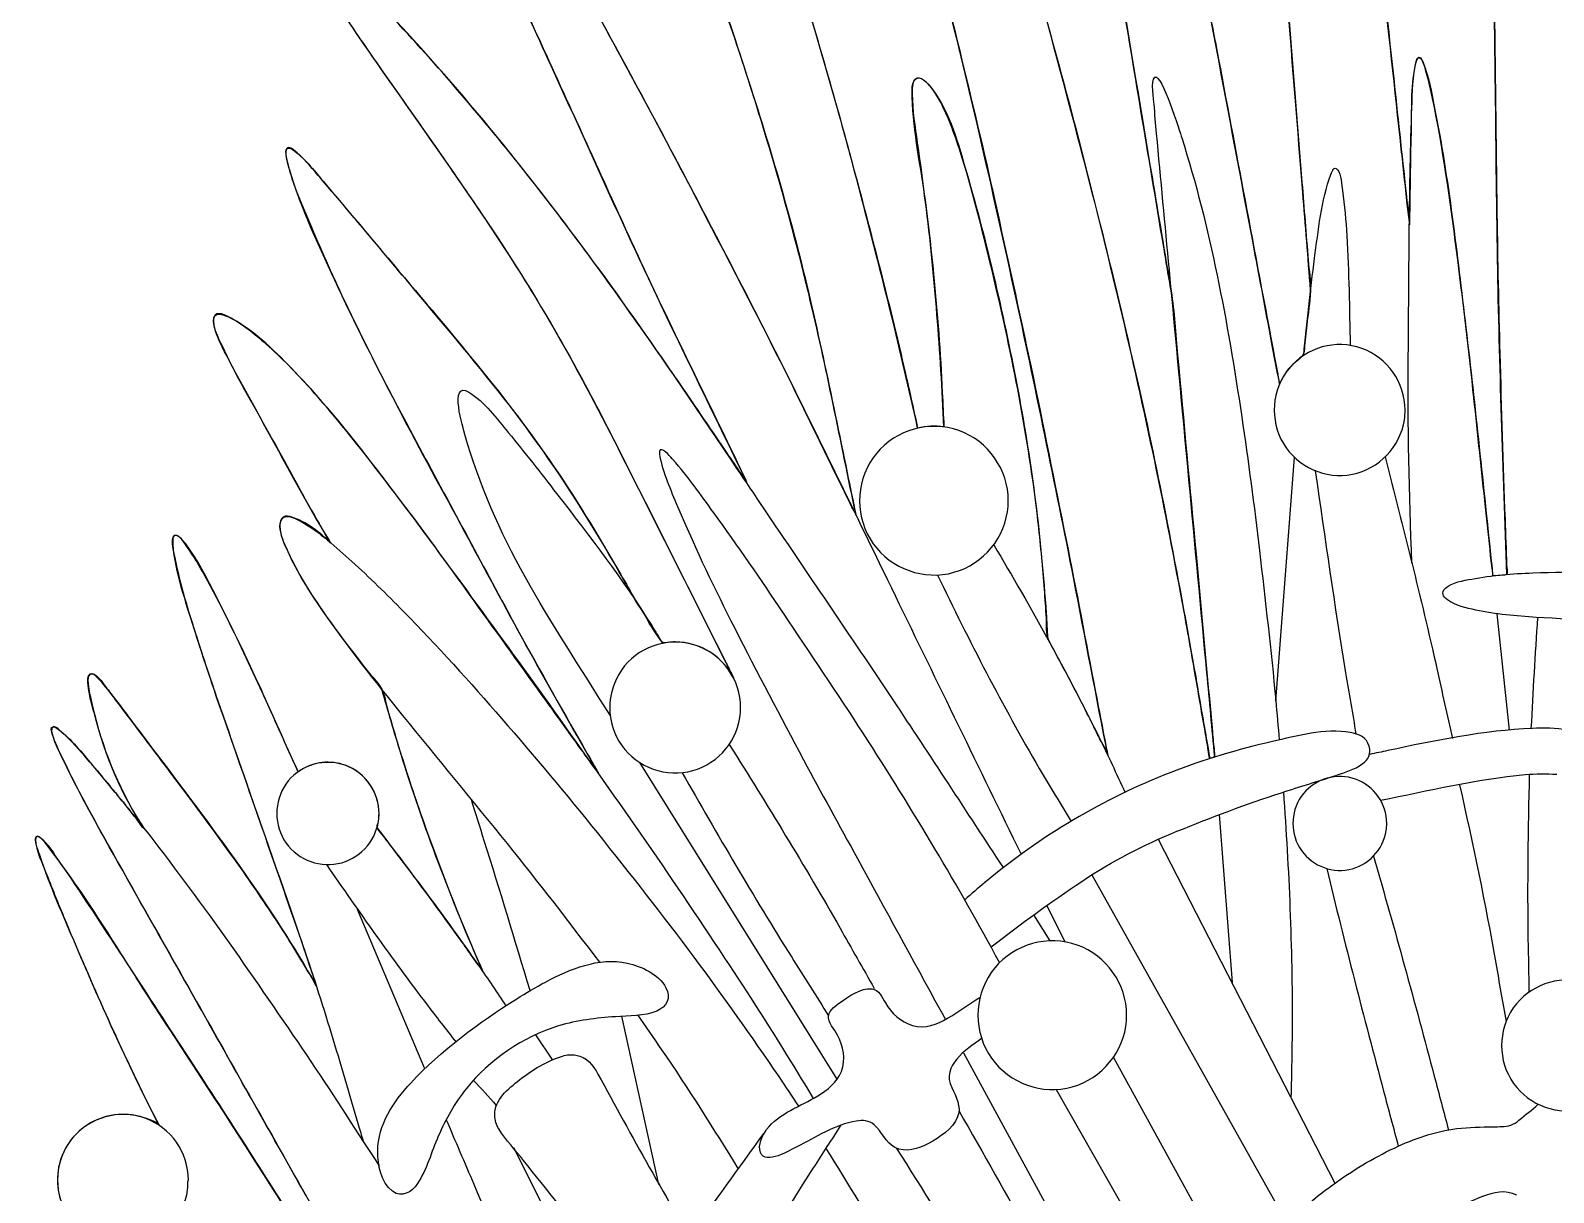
# Model space of a CAD drawing. Extents: x 108 to 339, y 26 to 347.
# Drawn here: x 136.6 to 227.4, y 210.6 to 279.9 of the extents above; entities that cross this region are included whole.
import ezdxf

# ---------------------------------------------------------------- set-up
doc = ezdxf.new("R2010")
doc.units = 0
doc.layers.add('Capa_1', color=7, linetype='CONTINUOUS')

msp = doc.modelspace()

# ---------------------------------------------------------------- linework, layer by layer
at = {"layer": 'Capa_1', "color": 6}
for points in [[(218.55274, 257.255043)], [(194.897724, 251.849864)], [(178.945737, 239.520547)], [(157.392083, 233.209994)], [(217.456761, 232.614648)], [(167.308835, 223.163231)], [(201.951872, 221.186587)], [(146.028733, 211.371608)]]:
    msp.add_lwpolyline(points, close=True, dxfattribs=at)
for points in [[(210.843828, 239.929989), (211.955102, 254.427743)], [(224.016748, 245.116332), (224.756807, 238.170429)], [(184.699765, 217.366252), (172.931098, 236.236142)], [(208.260667, 223.142641), (207.485305, 233.139394)], [(203.835567, 231.676918), (214.360013, 211.168055)], [(199.874037, 229.551438), (211.70861, 208.442522)], [(160.125269, 217.987483), (156.109035, 227.482433)], [(197.385595, 225.619334), (196.413151, 227.157698)], [(197.191455, 227.716565), (198.27625, 225.555793)], [(174.077657, 211.090407), (171.854527, 221.123646)], [(166.717012, 220.017661), (167.73063, 218.512823)], [(192.226902, 218.948743), (198.546285, 207.324783)], [(201.163574, 218.662842), (208.966599, 204.48394)], [(197.75974, 216.758557), (205.759853, 202.689671)], [(171.465664, 201.228954), (165.42044, 213.282947)]]:
    msp.add_lwpolyline(points, dxfattribs=at)
for points in [[(167.650041, 277.768019), (165.833999, 281.733661), (164.059138, 285.721069), (162.158971, 289.647296)], [(179.260471, 277.383867), (178.09331, 281.004773), (176.800843, 284.580381), (175.523673, 288.163636)], [(195.265992, 287.346506), (196.211369, 283.995624), (197.142039, 280.6418), (198.057413, 277.282094)], [(216.763759, 287.255321), (217.157323, 283.614414), (217.550887, 279.974094), (217.944451, 276.333187)], [(181.559496, 285.77225), (182.951971, 281.392454), (184.235025, 276.981479), (185.439248, 272.546384)], [(202.803123, 275.107785), (202.21719, 278.614563), (201.631256, 282.12193), (201.045322, 285.628708)], [(223.929093, 277.027954), (223.895561, 279.799962), (223.841439, 282.572558), (223.842027, 285.344565)], [(206.604045, 282.391954), (206.849361, 281.161846), (207.096441, 279.932326), (207.328226, 278.699865)], [(154.892452, 281.438929), (155.887833, 279.87938), (156.949103, 278.366895), (158.009784, 276.851468)], [(170.014954, 281.597178), (172.153965, 277.694483), (174.260032, 273.774139), (176.326096, 269.832029)], [(193.044621, 274.302421), (192.426919, 276.977949), (191.766862, 279.642889), (191.091508, 282.304299)], [(212.452205, 270.233829), (212.149825, 274.005924), (211.847446, 277.778608), (211.545655, 281.550703)], [(166.424639, 271.03331), (163.840883, 274.303597), (161.15653, 277.487406), (158.304516, 280.527672)], [(207.328226, 278.699865), (207.888275, 275.720192), (208.448324, 272.740519), (209.008373, 269.760258)], [(219.150439, 277.738016), (219.168088, 277.835083), (219.206915, 278.256885), (219.367517, 278.276299)], [(219.367517, 278.276299), (219.501058, 278.292182), (219.594007, 278.013923), (219.628128, 277.935092)], [(219.628128, 277.935092), (219.979924, 277.128551), (220.118759, 276.200234), (220.289951, 275.343688)], [(173.44702, 265.111026), (171.472729, 269.30963), (169.581975, 273.550002), (167.650041, 277.768019)], [(183.00021, 264.196829), (181.933646, 268.646631), (180.664712, 273.029368), (179.260471, 277.383867)], [(189.178399, 275.89256), (189.17134, 276.153171), (189.087803, 276.922062), (189.463718, 277.033248)], [(189.463718, 277.033248), (189.79963, 277.132669), (190.1879, 276.60674), (190.342619, 276.407899)], [(198.057413, 277.282094), (198.856307, 274.35066), (199.601078, 271.403931), (200.341731, 268.457202)], [(203.592016, 275.489584), (203.579074, 275.694307), (203.365526, 276.915591), (203.641432, 277.085018)], [(203.641432, 277.085018), (204.038526, 277.329157), (205.129798, 273.813554), (205.236278, 273.479407)], [(218.940421, 274.898355), (218.972777, 275.839614), (218.979248, 276.809111), (219.150439, 277.738016)], [(224.060281, 266.204063), (223.999688, 269.811439), (223.972627, 273.41999), (223.929093, 277.027954)], [(158.009784, 276.851468), (160.548242, 273.224091), (163.130821, 269.623775), (165.511618, 265.890507)], [(190.342619, 276.407899), (191.440362, 274.996599), (191.932758, 273.052899), (192.422801, 271.368046)], [(217.944451, 276.333187), (218.198591, 273.984157), (218.452731, 271.63454), (218.706283, 269.28551)], [(189.964351, 269.639659), (189.701386, 271.711017), (189.234875, 273.801789), (189.178399, 275.89256)], [(204.148535, 267.056491), (203.700261, 269.740256), (203.251986, 272.424021), (202.803123, 275.107785)], [(203.739088, 273.729429), (203.684377, 274.315951), (203.629666, 274.901885), (203.592016, 275.489584)], [(220.289951, 275.343688), (221.158851, 270.987424), (221.648305, 266.557624), (222.174234, 262.14959)], [(195.251873, 264.421554), (194.534751, 267.720667), (193.804099, 271.013309), (193.044621, 274.302421)], [(218.740403, 260.483562), (218.788054, 265.286924), (218.776877, 270.097346), (218.940421, 274.898355)], [(152.04632, 271.602772), (151.916897, 272.03281), (151.532745, 273.346454), (152.374584, 272.683455)], [(204.497978, 265.595187), (204.245015, 268.306601), (203.992051, 271.018015), (203.739088, 273.729429)], [(205.236278, 273.479407), (206.092824, 270.795054), (206.772295, 268.055402), (207.34411, 265.297513)], [(152.374584, 272.683455), (153.05229, 272.149879), (153.602927, 271.430992), (154.156505, 270.773876)], [(185.439248, 272.546384), (186.622293, 268.189532), (187.758863, 263.815619), (188.771893, 259.415821)], [(154.957163, 264.555095), (153.885893, 266.838825), (152.772854, 269.181972), (152.04632, 271.602772)], [(214.13294, 271.300393), (214.220007, 271.526883), (214.31178, 271.811026), (214.520033, 271.578652)], [(214.520033, 271.578652), (214.755348, 271.316276), (214.761231, 270.650336), (214.810059, 270.334426)], [(154.156505, 270.773876), (155.190125, 269.548474), (156.223157, 268.322485), (157.256777, 267.097083)], [(173.664098, 261.203037), (171.328599, 264.534505), (168.947802, 267.840678), (166.424639, 271.03331)], [(192.422801, 271.368046), (193.664087, 267.099436), (194.652997, 262.734347), (195.481893, 258.368082)], [(213.157561, 266.306425), (213.380521, 267.947158), (213.534064, 269.743786), (214.13294, 271.300393)], [(176.326096, 269.832029), (178.388041, 265.897566), (180.427632, 261.951926), (182.398393, 257.9704)], [(191.060329, 256.243778), (190.85737, 260.723583), (190.528518, 265.190445), (189.964351, 269.639659)], [(209.008373, 269.760258), (209.596072, 266.634101), (210.183182, 263.507356), (210.770881, 260.3812)], [(212.919305, 264.402729), (212.763409, 266.346429), (212.608101, 268.290129), (212.452205, 270.233829)], [(214.810059, 270.334426), (214.947718, 269.443759), (215.027725, 268.546034), (215.080082, 267.646543)], [(218.706283, 269.28551), (218.74158, 268.956658), (218.777465, 268.628394), (218.812762, 268.299541)], [(200.341731, 268.457202), (201.125917, 265.334575), (201.8601, 262.20136), (202.574868, 259.062261)], [(157.256777, 267.097083), (159.009872, 265.018077), (160.778262, 262.950837), (162.505472, 260.850065)], [(204.685053, 263.845621), (204.506214, 264.915715), (204.327375, 265.985809), (204.148535, 267.056491)], [(215.080082, 267.646543), (215.207741, 265.469293), (215.231272, 263.287925), (215.278335, 261.107734)], [(212.506915, 260.519447), (212.703992, 262.450793), (212.896361, 264.382727), (213.157561, 266.306425)], [(224.295596, 256.79265), (224.203823, 259.928807), (224.113227, 263.067318), (224.060281, 266.204063)], [(165.511618, 265.890507), (167.572387, 262.659635), (169.446669, 259.302282), (171.178586, 255.884335)], [(179.292238, 252.99114), (177.34442, 257.030318), (175.355422, 261.053024), (173.44702, 265.111026)], [(205.663962, 253.096444), (205.275105, 257.262691), (204.886835, 261.428939), (204.497978, 265.595187)], [(207.34411, 265.297513), (207.923572, 262.500209), (208.393025, 259.682315), (208.810709, 256.856773)], [(158.834562, 256.813828), (157.497386, 259.372876), (156.183153, 261.940748), (154.957163, 264.555095)], [(185.821046, 250.967433), (184.906848, 255.381938), (184.050891, 259.812327), (183.00021, 264.196829)], [(197.072621, 255.780208), (196.487275, 258.666344), (195.87781, 261.543655), (195.251873, 264.421554)], [(147.537101, 262.497268), (147.471213, 263.1285), (147.987729, 263.002606), (148.407765, 262.806118)], [(148.470712, 260.187065), (148.113034, 260.885362), (147.621226, 261.697198), (147.537101, 262.497268)], [(148.407765, 262.806118), (149.242544, 262.414908), (149.983786, 261.782499), (150.670317, 261.177152)], [(215.964277, 260.93066), (214.428849, 261.48012), (212.665753, 260.993018), (211.630956, 259.73232)], [(222.174234, 262.14959), (222.737224, 257.430941), (223.21256, 252.70288), (223.714957, 247.977759)], [(150.670317, 261.177152), (151.597457, 260.360022), (152.454591, 259.465826), (153.279957, 258.546921)], [(162.505472, 260.850065), (164.246801, 258.732232), (165.948127, 256.580278), (167.511205, 254.325963)], [(180.345272, 251.368057), (178.128019, 254.652462), (175.939591, 257.958046), (173.664098, 261.203037)], [(218.55274, 257.255043), (218.550387, 258.886363), (217.501471, 260.380612), (215.964277, 260.93066)], [(150.042026, 257.295047), (149.511392, 258.255131), (148.971344, 259.210509), (148.470712, 260.187065)], [(211.630956, 259.73232), (210.59616, 258.471621), (210.460854, 256.647931), (211.298574, 255.248985)], [(210.770881, 260.3812), (210.869713, 259.856448), (210.967957, 259.331696), (211.066789, 258.807533)], [(218.961011, 248.131302), (218.785701, 252.247546), (218.699811, 256.363201), (218.740403, 260.483562)], [(162.50959, 255.788444), (162.430171, 256.069645), (161.518915, 259.046965), (162.744317, 258.318078)], [(188.771893, 259.415821), (189.02015, 258.337491), (189.25723, 257.257397), (189.491368, 256.176125)], [(202.574868, 259.062261), (203.220807, 256.229071), (203.819683, 253.380586), (204.373261, 250.527395)], [(153.279957, 258.546921), (155.125413, 256.492035), (156.810267, 254.300078), (158.47453, 252.098709)], [(162.744317, 258.318078), (163.678516, 257.762147), (164.409168, 256.728527), (165.09217, 255.909631)], [(182.398393, 257.9704), (184.182667, 254.36479), (185.939292, 250.745649), (187.699446, 247.128273)], [(195.481893, 258.368082), (196.313143, 253.991816), (196.863191, 249.581429), (197.154393, 245.136922)], [(154.49124, 249.34082), (152.936398, 251.949872), (151.510979, 254.636579), (150.042026, 257.295047)], [(218.506853, 256.662639), (218.537444, 256.858538), (218.55274, 257.056791), (218.55274, 257.255043)], [(162.759612, 249.516718), (161.450674, 251.948108), (160.113498, 254.366555), (158.834562, 256.813828)], [(191.957466, 256.024936), (190.213196, 256.64852), (188.211256, 256.096118), (187.035858, 254.664228)], [(194.897724, 251.849864), (194.895371, 253.702379), (193.702914, 255.400763), (191.957466, 256.024936)], [(208.810709, 256.856773), (209.203096, 254.203599), (209.559598, 251.543954), (209.867272, 248.879603)], [(215.407758, 253.425296), (217.002015, 253.741794), (218.260361, 255.056615), (218.506853, 256.662639)], [(224.623272, 247.453596), (224.513851, 250.566222), (224.386781, 253.678848), (224.295596, 256.79265)], [(166.099317, 247.305347), (164.603303, 249.982641), (163.343781, 252.832303), (162.50959, 255.788444)], [(165.09217, 255.909631), (166.082256, 254.72188), (167.029398, 253.497655), (167.97654, 252.275195)], [(171.178586, 255.884335), (173.420547, 251.459829), (175.637212, 247.022382), (177.866231, 242.591405)], [(198.801008, 247.178278), (198.246841, 250.049706), (197.654437, 252.914075), (197.072621, 255.780208)], [(211.298574, 255.248985), (212.136295, 253.850039), (213.808206, 253.107621), (215.407758, 253.425296)], [(167.511205, 254.325963), (169.050752, 252.105768), (170.448522, 249.796742), (171.797463, 247.457126)], [(174.157082, 254.872482), (174.027071, 254.796004), (174.13708, 254.44362), (174.154729, 254.363025)], [(174.154729, 254.363025), (174.380631, 253.318816), (174.855379, 252.298727), (175.267179, 251.318641)], [(174.913031, 254.287724), (174.829494, 254.380674), (174.357688, 254.990727), (174.157082, 254.872482)], [(177.341479, 251.131565), (176.563764, 252.202247), (175.800756, 253.303521), (174.913031, 254.287724)], [(187.035858, 254.664228), (185.860461, 253.232338), (185.707507, 251.16098), (186.658767, 249.572017)], [(217.369106, 254.454798), (218.426846, 250.258548), (219.502235, 246.06465), (220.441729, 241.840162)], [(213.194035, 253.631196), (213.771144, 249.610844), (214.3459, 245.592256), (215.004193, 241.584258)], [(206.737586, 241.588376), (206.379908, 245.424594), (206.022229, 249.260225), (205.663962, 253.096444)], [(158.47453, 252.098709), (159.975839, 250.113241), (161.448321, 248.104829), (162.909625, 246.089947)], [(167.97654, 252.275195), (169.957302, 249.717912), (171.933358, 247.153569), (173.644096, 244.403917)], [(194.846543, 251.177452), (194.880076, 251.399236), (194.897724, 251.62455), (194.897724, 251.849864)], [(151.519215, 250.561515), (151.64099, 251.205689), (152.389291, 250.810949), (152.749911, 250.606225)], [(152.749911, 250.606225), (153.857655, 249.976758), (154.832446, 249.078444), (155.771352, 248.227193)], [(175.267179, 251.318641), (176.274327, 248.91843), (177.411485, 246.568812), (178.588647, 244.247432)], [(181.497726, 245.139863), (180.142901, 247.156511), (178.769839, 249.166099), (177.341479, 251.131565)], [(188.03124, 239.984117), (185.488076, 243.790922), (182.907261, 247.573606), (180.345272, 251.368057)], [(191.326235, 247.50007), (193.135805, 247.858925), (194.567107, 249.353174), (194.846543, 251.177452)], [(145.340438, 249.765563), (145.042176, 249.830863), (145.089827, 249.461419), (145.103358, 249.2414)], [(145.969905, 249.068443), (145.842246, 249.249636), (145.59046, 249.711441), (145.340438, 249.765563)], [(151.969842, 248.801361), (151.756294, 249.286109), (151.413323, 250.002055), (151.519215, 250.561515)], [(204.373261, 250.527395), (204.966254, 247.471244), (205.537481, 244.412741), (206.067527, 241.344825)], [(145.103358, 249.2414), (145.20572, 247.567135), (145.857542, 245.846396), (146.352291, 244.258021)], [(147.348849, 246.747652), (146.922929, 247.537721), (146.487009, 248.333673), (145.969905, 249.068443)], [(153.984725, 245.383414), (153.238189, 246.471157), (152.503419, 247.590667), (151.969842, 248.801361)], [(166.375223, 242.852604), (165.148645, 245.06221), (163.957364, 247.291229), (162.759612, 249.516718)], [(186.658767, 249.572017), (187.610026, 247.983054), (189.509605, 247.140039), (191.326235, 247.50007)], [(194.032943, 249.219045), (196.252549, 245.48107), (198.372735, 241.689561), (200.28702, 237.785101)], [(209.867272, 248.879603), (210.210832, 245.904048), (210.566745, 242.930258), (210.838534, 239.946467)], [(155.771352, 248.227193), (156.826151, 247.271227), (157.842122, 246.272904), (158.837503, 245.256344)], [(223.714957, 247.977759), (223.736724, 247.7748), (223.757902, 247.571253), (223.779669, 247.368294)], [(171.164467, 239.059919), (169.457846, 241.793099), (167.671808, 244.491571), (166.099317, 247.305347)], [(171.797463, 247.457126), (172.09749, 246.93708), (172.390457, 246.412328), (172.685777, 245.889341)], [(187.699446, 247.128273), (190.194959, 242.000176), (192.69106, 236.87208), (195.186573, 231.743983)], [(190.679707, 247.420063), (192.566343, 243.503838), (194.5524, 239.639969), (196.747298, 235.886111)], [(200.830009, 236.665003), (200.153479, 240.169428), (199.477538, 243.673853), (198.801008, 247.178278)], [(220.952362, 246.635289), (221.337101, 246.992967), (222.042457, 247.085916), (222.530147, 247.180042)], [(222.530147, 247.180042), (223.725546, 247.410063), (224.950948, 247.501247), (226.166348, 247.549487)], [(226.166348, 247.549487), (228.578913, 247.645966), (231.022657, 247.544192), (233.412278, 247.193573)], [(152.562836, 235.689035), (150.896219, 239.404066), (149.283136, 243.160866), (147.348849, 246.747652)], [(162.909625, 246.089947), (164.555652, 243.819748), (166.227563, 241.565432), (167.845352, 239.275232)], [(221.077667, 245.938757), (220.807055, 246.135833), (220.678808, 246.381149), (220.952362, 246.635289)], [(158.812795, 239.049918), (157.137943, 241.104804), (155.484857, 243.196752), (153.984725, 245.383414)], [(158.837503, 245.256344), (160.864152, 243.186751), (162.819029, 241.043622), (164.712725, 238.851665)], [(186.251084, 237.989236), (184.699183, 240.394742), (183.093748, 242.763773), (181.497726, 245.139863)], [(197.154393, 245.136922), (197.186749, 244.638643), (197.21381, 244.139776), (197.243224, 243.640909)], [(222.759579, 245.329292), (222.203648, 245.449891), (221.549473, 245.594609), (221.077667, 245.938757)], [(226.372837, 244.897489), (225.165084, 244.974555), (223.944389, 245.07221), (222.759579, 245.329292)], [(146.352291, 244.258021), (146.805272, 242.804365), (147.284726, 241.36012), (147.784181, 239.921759)], [(173.644096, 244.403917), (173.861174, 244.054474), (174.074134, 243.703267), (174.286505, 243.350883)], [(178.588647, 244.247432), (179.924058, 241.614849), (181.313004, 239.011679), (182.699596, 236.405568)], [(226.442843, 244.892783), (226.295772, 242.686707), (226.166348, 240.482396), (226.054574, 238.274556)], [(233.925852, 244.825718), (231.420927, 244.648644), (228.876586, 244.737475), (226.372837, 244.897489)], [(176.357275, 243.196164), (174.821846, 243.745624), (173.059339, 243.258522), (172.023954, 241.997823)], [(170.501467, 235.548434), (169.114287, 237.976882), (167.732401, 240.407096), (166.375223, 242.852604)], [(178.945737, 239.520547), (178.943384, 241.151867), (177.894469, 242.646115), (176.357275, 243.196164)], [(177.866231, 242.591405), (178.085074, 242.156661), (178.303916, 241.721328), (178.522759, 241.286584)], [(140.424712, 239.154044), (140.369413, 239.367004), (139.681706, 241.557785), (140.270581, 241.545431)], [(140.270581, 241.545431), (140.603552, 241.538371), (141.09183, 240.75242), (141.237725, 240.567698)], [(172.023954, 241.997823), (170.989157, 240.737124), (170.853851, 238.913435), (171.691572, 237.514489)], [(207.205274, 236.571465), (207.049378, 238.243965), (206.893482, 239.916464), (206.737586, 241.588376)], [(215.004193, 241.584258), (215.203034, 240.372975), (215.415406, 239.163457), (215.621306, 237.953351)], [(220.441729, 241.840162), (220.749991, 240.454747), (221.058254, 239.068743), (221.366516, 237.683327)], [(158.681607, 236.79972), (158.288044, 238.068067), (157.920364, 239.342296), (157.55445, 240.618879)], [(206.067527, 241.344825), (206.34814, 239.72233), (206.628165, 238.099834), (206.908189, 236.476751)], [(141.237725, 240.567698), (142.013087, 239.585847), (142.752564, 238.574582), (143.505571, 237.575671)], [(147.784181, 239.921759), (149.45021, 235.126044), (151.116238, 230.329741), (152.781678, 225.534027)], [(194.604169, 229.985005), (192.413389, 233.31765), (190.246728, 236.667356), (188.03124, 239.984117)], [(210.838534, 239.946467), (210.910305, 239.160516), (210.981488, 238.374564), (211.053259, 237.588613)], [(143.394973, 232.306385), (142.007204, 234.412452), (141.057121, 236.715007), (140.424712, 239.154044)], [(165.039812, 231.410424), (162.975513, 233.965943), (160.888272, 236.503224), (158.812795, 239.049918)], [(164.712725, 238.851665), (166.646423, 236.613822), (168.560121, 234.357153), (170.406165, 232.045774)], [(167.845352, 239.275232), (169.562562, 236.843842), (171.298596, 234.424806), (172.99698, 231.980474)], [(175.800756, 235.6908), (177.395013, 236.007298), (178.653359, 237.322119), (178.899851, 238.928142)], [(178.899851, 238.928142), (178.930442, 239.12463), (178.945737, 239.322883), (178.945737, 239.520547)], [(137.982734, 237.752745), (137.942142, 237.870991), (137.780363, 238.221022), (137.875665, 238.332208)], [(137.875665, 238.332208), (137.985675, 238.459866), (138.168044, 238.296911), (138.270406, 238.223375)], [(138.270406, 238.223375), (139.045768, 237.663914), (139.675823, 236.8309), (140.292348, 236.110248)], [(190.527341, 231.100985), (189.141925, 233.421777), (187.716506, 235.717861), (186.251084, 237.989236)], [(215.283041, 238.033946), (213.780557, 238.299852), (212.092173, 237.826281), (210.63734, 237.495075)], [(216.409611, 237.209756), (216.257244, 237.73745), (215.797792, 237.942762), (215.283041, 238.033946)], [(226.140464, 238.278674), (223.254328, 238.156898), (220.34172, 237.554492), (217.522649, 236.956205)], [(230.079633, 237.245642), (229.097782, 238.289851), (227.467051, 238.334561), (226.140464, 238.278674)], [(138.626319, 236.280263), (138.393358, 236.760305), (138.156867, 237.247407), (137.982734, 237.752745)], [(143.505571, 237.575671), (145.272196, 235.234877), (147.054117, 232.904673), (148.756031, 230.516228)], [(171.691572, 237.514489), (172.529292, 236.115543), (174.201204, 235.373125), (175.800756, 235.6908)], [(178.269207, 237.324472), (180.529406, 233.710626), (182.766072, 230.081484), (184.869786, 226.373512)], [(200.28702, 237.785101), (200.826479, 236.685004), (201.343584, 235.574907), (201.861864, 234.46481)], [(210.63734, 237.495075), (208.579512, 237.026211), (206.550511, 236.418511), (204.582103, 235.654326)], [(216.00134, 236.158488), (216.364901, 236.423805), (216.537269, 236.766776), (216.409611, 237.209756)], [(217.522649, 236.956205), (217.161441, 236.879727), (216.800233, 236.80325), (216.439025, 236.726185)], [(141.314202, 231.221584), (140.377061, 232.884083), (139.46051, 234.563642), (138.626319, 236.280263)], [(140.292348, 236.110248), (141.123597, 235.13781), (141.936021, 234.148311), (142.731974, 233.147047)], [(155.369552, 236.08201), (154.170035, 236.51146), (152.792267, 236.130838), (151.983373, 235.146046)], [(157.392083, 233.209994), (157.390906, 234.484812), (156.569658, 235.652561), (155.369552, 236.08201)], [(160.931805, 230.266206), (160.120557, 232.421689), (159.364609, 234.600116), (158.681607, 236.79972)], [(182.699596, 236.405568), (183.748511, 234.434219), (184.834489, 232.481695), (185.905759, 230.522111)], [(214.429437, 235.479605), (214.958307, 235.654326), (215.543652, 235.824341), (216.00134, 236.158488)], [(151.983373, 235.146046), (151.174479, 234.161254), (151.069175, 232.735835), (151.723939, 231.642798)], [(175.45249, 235.637854), (177.569734, 231.938706), (179.712275, 228.2525), (181.986004, 224.64689)], [(204.582103, 235.654326), (200.575869, 234.098895), (196.803185, 231.848698), (193.504073, 229.098457)], [(196.747298, 235.886111), (197.365588, 234.828371), (198.004467, 233.783574), (198.642759, 232.7376)], [(211.182093, 234.447749), (212.2616, 234.800133), (213.351107, 235.123103), (214.429437, 235.479605)], [(215.600128, 235.250761), (214.498855, 235.644913), (213.234626, 235.295471), (212.492208, 234.391274)], [(217.456761, 232.614648), (217.456173, 233.78475), (216.701989, 234.856609), (215.600128, 235.250761)], [(217.093788, 233.993004), (219.941685, 234.562465), (222.820173, 235.262527), (225.716897, 235.523726)], [(225.716897, 235.523726), (226.34107, 235.580202), (226.967595, 235.594909), (227.592944, 235.542551)], [(225.955153, 235.54314), (225.880441, 232.267558), (225.822789, 228.991389), (225.875146, 225.714631)], [(204.9539, 232.144606), (207.002315, 232.98115), (209.07838, 233.761219), (211.182093, 234.447749)], [(211.298574, 234.485988), (211.45447, 232.175786), (211.605072, 229.864406), (211.688608, 227.550086)], [(212.492208, 234.391274), (211.74979, 233.487665), (211.653311, 232.179315), (212.253952, 231.175698)], [(221.80126, 234.916026), (222.586623, 231.383951), (223.333159, 227.845994), (223.957331, 224.281564)], [(163.663809, 231.585146), (163.406728, 232.405217), (163.149646, 233.224701), (162.893153, 234.044773)], [(142.731974, 233.147047), (144.393296, 231.056276), (145.989318, 228.916088), (147.553573, 226.752369)], [(154.934808, 230.217379), (156.180212, 230.464459), (157.163827, 231.492196), (157.356785, 232.747012)], [(157.356785, 232.747012), (157.380317, 232.900555), (157.392083, 233.055274), (157.392083, 233.209994)], [(217.423817, 232.189316), (217.445584, 232.329917), (217.456761, 232.472282), (217.456761, 232.614648)], [(137.167956, 230.717422), (137.117364, 230.869789), (136.613202, 232.161667), (137.163838, 231.790458)], [(137.163838, 231.790458), (137.650352, 231.462782), (138.018619, 230.772133), (138.349236, 230.305622)], [(151.723939, 231.642798), (152.378702, 230.549761), (153.684699, 229.96971), (154.934808, 230.217379)], [(157.270896, 232.358743), (159.333429, 229.645564), (161.388904, 226.927678), (163.334957, 224.129198)], [(166.398166, 222.650833), (165.495734, 225.631682), (164.595067, 228.61312), (163.663809, 231.585146)], [(170.406165, 232.045774), (172.356336, 229.603795), (174.285917, 227.147109), (176.153728, 224.641007)], [(172.99698, 231.980474), (174.6936, 229.539084), (176.341391, 227.065337), (177.988595, 224.590415)], [(195.186573, 231.743983), (195.343057, 231.42219), (195.50013, 231.100397), (195.656614, 230.778016)], [(199.28105, 229.160815), (201.083561, 230.369745), (202.946077, 231.324534), (204.9539, 232.144606)], [(215.200681, 229.867348), (216.343722, 230.093838), (217.246743, 231.03745), (217.423817, 232.189316)], [(139.334029, 225.315772), (138.572785, 227.095928), (137.776833, 228.877849), (137.167956, 230.717422)], [(145.580459, 223.652097), (144.158569, 226.175259), (142.736092, 228.698422), (141.314202, 231.221584)], [(170.542059, 224.338039), (168.744843, 226.725308), (166.917624, 229.085515), (165.039812, 231.410424)], [(194.37709, 224.317449), (193.138158, 226.604709), (191.860987, 228.867848), (190.527341, 231.100985)], [(212.253952, 231.175698), (212.855181, 230.172669), (214.053522, 229.640269), (215.200681, 229.867348)], [(216.662574, 230.660947), (217.937392, 226.305859), (219.126319, 221.933123), (220.288774, 217.547444)], [(138.349236, 230.305622), (138.82516, 229.634386), (139.285789, 228.95315), (139.738182, 228.266031)], [(148.756031, 230.516228), (150.300873, 228.348979), (151.794533, 226.136432), (153.130532, 223.833289)], [(154.249454, 230.160315), (156.196095, 227.362422), (158.14862, 224.570413), (160.21233, 221.857234)], [(163.588508, 223.762695), (162.651367, 225.909942), (161.757171, 228.073661), (160.931805, 230.266206)], [(185.905759, 230.522111), (187.549433, 227.516553), (189.193106, 224.510996), (190.83678, 221.505438)], [(213.885272, 229.922647), (214.946541, 225.485199), (216.091936, 221.074812), (217.266745, 216.66619)], [(193.504073, 229.098457), (193.098743, 228.760192), (192.701061, 228.413691), (192.305732, 228.06366)], [(193.87234, 225.252826), (195.633083, 226.612357), (197.433829, 227.921295), (199.28105, 229.160815)], [(139.738182, 228.266031), (140.708267, 226.792372), (141.684235, 225.322243), (142.645495, 223.842702)], [(211.688608, 227.550086), (211.772733, 225.218117), (211.83921, 222.883206), (211.819796, 220.55006)], [(147.553573, 226.752369), (149.161361, 224.528644), (150.706791, 222.262563), (152.260456, 220.001189)], [(184.869786, 226.373512), (185.548669, 225.176937), (186.227552, 223.980361), (186.906435, 222.783786)], [(144.275638, 214.630129), (142.484305, 218.126318), (140.878282, 221.703691), (139.334029, 225.315772)], [(152.781678, 225.534027), (154.027082, 221.948418), (155.082468, 218.300451), (156.154915, 214.66072)], [(199.011614, 225.361659), (197.267344, 225.985243), (195.265404, 225.432841), (194.090006, 224.000951)], [(201.951872, 221.186587), (201.949519, 223.039102), (200.757062, 224.737486), (199.011614, 225.361659)], [(225.875146, 225.714631), (225.892207, 224.663362), (225.915738, 223.612093), (225.93574, 222.560825)], [(167.308835, 223.163231), (168.781317, 223.935651), (170.48676, 224.654538), (172.181026, 224.290388)], [(172.181026, 224.290388), (173.04169, 224.105666), (174.045896, 223.631507), (174.488288, 222.823201)], [(176.153728, 224.641007), (177.892115, 222.307861), (179.581675, 219.936477), (181.212995, 217.526266)], [(177.988595, 224.590415), (179.409307, 222.455521), (180.789428, 220.287096), (182.130722, 218.100434)], [(181.986004, 224.64689), (182.720186, 223.483259), (183.45378, 222.319627), (184.187962, 221.155407)], [(223.957331, 224.281564), (224.16029, 223.123227), (224.363249, 221.965478), (224.56562, 220.807142)], [(142.645495, 223.842702), (145.055707, 220.13473), (147.490038, 216.441465), (149.876129, 212.718197)], [(151.188009, 213.702989), (149.319022, 217.019162), (147.450034, 220.335924), (145.580459, 223.652097)], [(153.130532, 223.833289), (153.309372, 223.525615), (153.484093, 223.215588), (153.658226, 222.904973)], [(163.334957, 224.129198), (163.883828, 223.340305), (164.419758, 222.542588), (164.955687, 221.744871)], [(194.090006, 224.000951), (192.914609, 222.569061), (192.761655, 220.497703), (193.712915, 218.90874)], [(229.516054, 223.055574), (227.980625, 223.605034), (226.218118, 223.117932), (225.182733, 221.857234)], [(165.602803, 222.163143), (166.160499, 222.514938), (166.728195, 222.850262), (167.308835, 223.163231)], [(174.488288, 222.823201), (174.813022, 222.229619), (174.548293, 221.682512), (173.94824, 221.428373)], [(184.88214, 221.945477), (185.348652, 222.283742), (186.128132, 222.824966), (186.758187, 222.761431)], [(186.758187, 222.761431), (187.204108, 222.716721), (187.362358, 222.250209), (187.569435, 221.917827)], [(159.282248, 217.141526), (161.09829, 219.103463), (163.35084, 220.740077), (165.602803, 222.163143)], [(160.21233, 221.857234), (160.794146, 221.092461), (161.387727, 220.336512), (161.981897, 219.581152)], [(184.190315, 221.169526), (184.25032, 221.502497), (184.630942, 221.763696), (184.88214, 221.945477)], [(187.569435, 221.917827), (187.951233, 221.306597), (188.481868, 220.770668), (189.194283, 220.571239)], [(191.284466, 221.006571), (191.949819, 221.383663), (192.560461, 221.847821), (193.211694, 222.247268)], [(225.182733, 221.857234), (224.147936, 220.596535), (224.01263, 218.772846), (224.850351, 217.373899)], [(171.488025, 221.095402), (170.340277, 221.010689), (169.198412, 220.887149), (168.093609, 220.549472)], [(173.94824, 221.428373), (173.199351, 221.111286), (172.278094, 221.153643), (171.488025, 221.095402)], [(174.247678, 219.129347), (173.772931, 219.820585), (173.294654, 220.50888), (172.814611, 221.196588)], [(184.72095, 220.003542), (184.5527, 220.3271), (184.116191, 220.755372), (184.190315, 221.169526)], [(189.194283, 220.571239), (189.941996, 220.362397), (190.639704, 220.640656), (191.284466, 221.006571)], [(190.83678, 221.505438), (190.941495, 221.314245), (191.04621, 221.122463), (191.150925, 220.93127)], [(201.900691, 220.514175), (201.934224, 220.736547), (201.951872, 220.961273), (201.951872, 221.186587)], [(152.260456, 220.001189), (153.694111, 217.914535), (155.070703, 215.78729), (156.449647, 213.664162)], [(168.093609, 220.549472), (165.966952, 219.899415), (163.995015, 218.539884), (162.59548, 216.815615)], [(184.949793, 217.828645), (185.233347, 218.556944), (185.070392, 219.331718), (184.72095, 220.003542)], [(193.306997, 219.794112), (192.348677, 219.099345), (190.904433, 218.208678), (191.524487, 216.870914)], [(198.380383, 216.836793), (200.189953, 217.195648), (201.621255, 218.689897), (201.900691, 220.514175)], [(211.819796, 220.55006), (211.808031, 219.139348), (211.782146, 217.73099), (211.748025, 216.320866)], [(168.3201, 218.748726), (168.580711, 218.830498), (168.851323, 218.856382), (169.121935, 218.808731)], [(169.121935, 218.808731), (169.786699, 218.691662), (170.136141, 218.22868), (170.439697, 217.673926)], [(178.806313, 212.045197), (177.330302, 214.435406), (175.837818, 216.812674), (174.247678, 219.129347)], [(193.712915, 218.90874), (194.664174, 217.319777), (196.563753, 216.476762), (198.380383, 216.836793)], [(165.769876, 217.334484), (166.519942, 217.925124), (167.404137, 218.46223), (168.3201, 218.748726)], [(182.130722, 218.100434), (182.514285, 217.475673), (182.893731, 216.847971), (183.275529, 216.222034)], [(157.312076, 213.082347), (157.326783, 214.666015), (158.242157, 216.017898), (159.282248, 217.141526)], [(163.016105, 217.302128), (163.485558, 216.816203), (163.939127, 216.317924), (164.381519, 215.807291)], [(164.289746, 215.21018), (164.258567, 216.160852), (165.095111, 216.802673), (165.769876, 217.334484)], [(170.439697, 217.673926), (171.454492, 215.82141), (172.460463, 213.964189), (173.50173, 212.12638)], [(181.212995, 217.526266), (181.613618, 216.934449), (182.007182, 216.337926), (182.404276, 215.743756)], [(183.540846, 216.380871), (184.11972, 216.740314), (184.694477, 217.173294), (184.949793, 217.828645)], [(220.288774, 217.547444), (220.57174, 216.48088), (220.854118, 215.414316), (221.137084, 214.34834)], [(224.850351, 217.373899), (225.688071, 215.974953), (227.359983, 215.232535), (228.959535, 215.55021)], [(162.59548, 216.815615), (161.896595, 215.954951), (161.366549, 214.985455), (160.922392, 213.973013)], [(180.49352, 214.376578), (181.222996, 215.351369), (182.5437, 215.761405), (183.540846, 216.380871)], [(191.524487, 216.870914), (191.783334, 216.313218), (192.116304, 215.761405), (191.879813, 215.132526)], [(217.266745, 216.66619), (217.559123, 215.570212), (217.850913, 214.474233), (218.143292, 213.378255)], [(143.440271, 215.047225), (141.904842, 215.596685), (140.142335, 215.109583), (139.10695, 213.848884)], [(164.531532, 214.407757), (164.383284, 214.648955), (164.298571, 214.926626), (164.289746, 215.21018)], [(191.960408, 215.473733), (193.402887, 212.934687), (194.858897, 210.403288), (196.251961, 207.836592)], [(225.336864, 214.922508), (225.716309, 215.239595), (226.109873, 215.54668), (226.479317, 215.874944)], [(146.028733, 211.371608), (146.02638, 213.002928), (144.977465, 214.497177), (143.440271, 215.047225)], [(156.154915, 214.66072), (156.250218, 214.337163), (156.34552, 214.013016), (156.440823, 213.689459)], [(163.06258, 211.086289), (162.507825, 212.382285), (161.952482, 213.678281), (161.397728, 214.973689)], [(166.006367, 212.534063), (165.521031, 213.144705), (164.940392, 213.74064), (164.531532, 214.407757)], [(180.121723, 213.001751), (179.958767, 213.439437), (180.239968, 214.037724), (180.49352, 214.376578)], [(185.837518, 214.875445), (184.580937, 214.671309), (183.402599, 213.890064), (182.284265, 213.33531)], [(183.296119, 212.096378), (183.834401, 212.93351), (184.376802, 213.768289), (184.916849, 214.604245)], [(186.897023, 214.658955), (186.591702, 214.913684), (186.219316, 214.937215), (185.837518, 214.875445)], [(188.136543, 213.301189), (187.566493, 213.605922), (187.373535, 214.261273), (186.897023, 214.658955)], [(191.879813, 215.132526), (191.590375, 214.363635), (190.806777, 213.92242), (190.135542, 213.538857)], [(217.91033, 213.267657), (219.097493, 213.830059), (220.336426, 214.257155), (221.643599, 214.422464)], [(221.643599, 214.422464), (222.362486, 214.513649), (223.084314, 214.522473), (223.807906, 214.535415)], [(223.807906, 214.535415), (224.147348, 214.541298), (224.51738, 214.528944), (224.845644, 214.633659)], [(224.845644, 214.633659), (225.034485, 214.694253), (225.185674, 214.796615), (225.336864, 214.922508)], [(139.10695, 213.848884), (138.072153, 212.588186), (137.936847, 210.764496), (138.774568, 209.36555)], [(154.077674, 208.575481), (153.131121, 210.293867), (152.151035, 211.994016), (151.188009, 213.702989)], [(156.449647, 213.664162), (156.763792, 213.180002), (157.077937, 212.69643), (157.392083, 212.21227)], [(160.922392, 213.973013), (160.515298, 213.045873), (160.243509, 211.994604), (159.676401, 211.146294)], [(175.876056, 207.951897), (177.340891, 210.028549), (178.836316, 212.081082), (180.334683, 214.133615)], [(190.135542, 213.538857), (189.565492, 213.212358), (188.756598, 212.969396), (188.136543, 213.301189)], [(149.876129, 212.718197), (151.991609, 209.417908), (154.06532, 206.081733), (156.010197, 202.677905)], [(158.190388, 210.688607), (157.502092, 211.201593), (157.305016, 212.284041), (157.312076, 213.082347)], [(170.133788, 207.258306), (168.768963, 209.026697), (167.395901, 210.785675), (166.006367, 212.534063)], [(182.284265, 213.33531), (181.937176, 213.16353), (180.414101, 212.215212), (180.121723, 213.001751)], [(184.027948, 213.234713), (185.348652, 211.133352), (186.642295, 209.015519), (187.881227, 206.864154)], [(188.243023, 213.248832), (189.79963, 210.778027), (191.342707, 208.298398), (192.946965, 205.858184)], [(214.245891, 211.082759), (215.395404, 211.919303), (216.624924, 212.65878), (217.91033, 213.267657)], [(173.50173, 212.12638), (175.702512, 208.24251), (177.960945, 204.398056), (180.272324, 200.578897)], [(178.234498, 203.941545), (179.909351, 206.667666), (181.566555, 209.404965), (183.296119, 212.096378)], [(142.883752, 207.541861), (144.478009, 207.858359), (145.736355, 209.17318), (145.983435, 210.779203)], [(145.983435, 210.779203), (145.999319, 210.879801), (145.971669, 211.314545), (146.028733, 211.371608)], [(159.676401, 211.146294), (159.335194, 210.63625), (158.755143, 210.26857), (158.190388, 210.688607)], [(166.039311, 204.284516), (164.990984, 206.526478), (164.036783, 208.811972), (163.06258, 211.086289)], [(212.005107, 209.027873), (212.578098, 209.851475), (213.444056, 210.499767), (214.245891, 211.082759)], [(225.202735, 210.462117), (223.85144, 211.135117), (222.456611, 209.802647), (221.110023, 209.706756)]]:
    msp.add_open_spline(points, degree=3, dxfattribs=at)
at = {"layer": 'Capa_1', "color": 5}
for points in [[(189.550785, 288.370125), (190.372622, 285.132194), (191.220931, 281.900146), (192.002765, 278.652214)], [(163.274363, 287.324739), (165.083345, 283.374981), (166.892327, 279.424635), (168.70131, 275.474876)], [(162.061316, 276.355542), (159.947013, 278.802815), (157.775646, 281.227734), (155.422498, 283.45087)], [(218.322131, 272.829939), (217.937392, 276.387309), (217.552652, 279.944092), (217.168501, 283.501463)], [(201.511834, 282.835522), (202.163067, 278.939298), (202.813713, 275.042486), (203.464946, 271.146262)], [(207.459414, 277.994509), (207.149975, 279.639948), (206.824652, 281.281268), (206.496388, 282.923177)], [(211.43035, 282.960239), (211.754497, 278.914002), (212.078643, 274.867764), (212.402789, 270.821527)], [(186.17343, 269.825558), (185.083923, 274.006512), (183.912643, 278.17276), (182.645473, 282.303122)], [(199.183982, 273.000542), (198.369205, 276.10552), (197.548545, 279.208145), (196.689058, 282.300769)], [(223.867323, 282.012508), (223.920269, 277.643302), (223.973215, 273.273507), (224.026161, 268.9043)], [(155.011286, 281.26009), (155.736643, 280.139991), (156.484356, 279.035777), (157.249717, 277.94274)], [(175.427782, 271.548061), (173.835289, 274.587152), (172.203381, 277.60624), (170.554413, 280.614739)], [(178.218615, 280.518848), (179.684037, 276.134934), (181.083572, 271.734548), (182.246615, 267.25945)], [(157.249717, 277.94274), (159.349313, 274.941888), (161.467734, 271.953391), (163.525562, 268.924302)], [(192.002765, 278.652214), (192.716357, 275.687836), (193.442891, 272.724635), (194.093536, 269.74555)], [(209.62078, 266.492912), (208.900129, 270.326778), (208.180065, 274.160644), (207.459414, 277.994509)], [(219.194561, 277.957447), (218.857472, 276.743811), (218.944539, 275.317804), (218.911006, 274.070636)], [(219.498117, 278.185114), (219.300452, 278.351011), (219.255154, 278.174525), (219.194561, 277.957447)], [(219.795202, 277.446814), (219.735785, 277.644478), (219.66872, 278.041572), (219.498117, 278.185114)], [(189.33959, 276.957948), (189.141337, 276.771461), (189.175458, 276.313773), (189.17487, 276.081988)], [(189.849635, 276.910296), (189.683738, 277.020894), (189.50078, 277.109726), (189.33959, 276.957948)], [(190.950908, 275.416636), (190.687355, 275.936093), (190.351443, 276.574973), (189.849635, 276.910296)], [(220.299952, 275.286625), (220.15641, 276.010806), (220.008161, 276.739693), (219.795202, 277.446814)], [(168.150673, 268.80135), (166.186971, 271.372164), (164.176795, 273.907092), (162.061316, 276.355542)], [(189.17487, 276.081988), (189.172516, 275.115433), (189.341943, 274.147113), (189.475484, 273.192323)], [(168.70131, 275.474876), (170.278507, 272.031633), (171.826289, 268.572506), (173.433489, 265.143382)], [(192.155131, 272.2593), (191.820984, 273.332336), (191.460952, 274.41243), (190.950908, 275.416636)], [(221.688309, 266.208181), (221.303569, 269.242565), (220.893533, 272.285185), (220.299952, 275.286625)], [(218.911006, 274.070636), (218.864532, 272.351661), (218.851589, 270.630922), (218.822175, 268.91136)], [(152.023377, 272.89818), (151.716291, 272.89112), (151.838654, 272.450494), (151.87807, 272.249299)], [(152.504007, 272.576387), (152.404586, 272.664042), (152.183391, 272.90171), (152.023377, 272.89818)], [(153.918837, 271.058607), (153.471151, 271.580417), (153.021699, 272.121053), (152.504007, 272.576387)], [(189.475484, 273.192323), (189.84081, 270.588566), (190.181428, 267.987161), (190.442039, 265.370461)], [(201.426532, 264.017989), (200.708234, 267.019429), (199.967581, 270.014986), (199.183982, 273.000542)], [(218.679221, 269.524943), (218.560387, 270.626804), (218.440965, 271.728077), (218.322131, 272.829939)], [(151.87807, 272.249299), (152.132798, 270.940949), (152.721673, 269.659072), (153.236424, 268.437789)], [(181.168873, 260.443558), (179.274001, 264.155649), (177.362657, 267.856561), (175.427782, 271.548061)], [(194.014117, 265.202799), (193.454068, 267.567124), (192.877547, 269.938509), (192.155131, 272.2593)], [(160.980044, 262.668459), (158.627485, 265.465763), (156.298457, 268.284246), (153.918837, 271.058607)], [(203.464946, 271.146262), (203.843215, 268.881357), (204.222071, 266.615864), (204.60034, 264.35096)], [(212.402789, 270.821527), (212.526917, 269.269626), (212.651634, 267.717726), (212.775763, 266.166413)], [(189.491956, 256.179655), (188.501281, 260.755939), (187.353533, 265.294572), (186.17343, 269.825558)], [(194.093536, 269.74555), (194.817717, 266.431142), (195.558959, 263.119087), (196.256667, 259.798796)], [(163.525562, 268.924302), (165.296893, 266.317015), (166.965275, 263.637956), (168.503645, 260.886538)], [(173.569383, 261.350697), (171.8157, 263.869741), (170.013778, 266.361724), (168.150673, 268.80135)], [(218.811586, 268.301894), (218.811586, 268.704283), (218.722755, 269.125496), (218.679221, 269.524943)], [(218.822175, 268.91136), (218.818645, 268.708401), (218.815116, 268.505442), (218.811586, 268.301894)], [(224.026161, 268.9043), (224.059693, 266.142293), (224.128523, 263.38264), (224.197941, 260.621221)], [(153.236424, 268.437789), (153.881775, 266.904713), (154.563599, 265.388698), (155.274838, 263.885037)], [(182.246615, 267.25945), (183.427307, 262.714934), (184.342093, 258.112177), (185.293941, 253.515892)], [(210.635575, 261.091851), (210.29731, 262.892008), (209.959045, 264.692754), (209.62078, 266.492912)], [(212.775763, 266.166413), (212.823414, 265.57342), (212.929894, 264.952189), (212.911657, 264.357431)], [(222.650746, 257.971577), (222.358368, 260.720053), (222.035986, 263.466176), (221.688309, 266.208181)], [(173.433489, 265.143382), (175.133638, 261.515417), (176.914383, 257.923926), (178.655124, 254.315374)], [(190.442039, 265.370461), (190.676178, 263.020255), (190.851487, 260.658871), (190.966203, 258.299841)], [(195.541898, 258.041583), (195.10186, 260.441793), (194.57652, 262.828473), (194.014117, 265.202799)], [(204.60034, 264.35096), (204.810946, 263.089084), (204.873305, 261.800736), (204.990962, 260.528272)], [(212.911657, 264.357431), (212.890478, 263.679724), (212.756937, 262.994959), (212.688108, 262.319017)], [(155.274838, 263.885037), (156.524948, 261.24304), (157.852711, 258.633988), (159.238127, 256.060233)], [(203.506714, 254.778356), (202.854304, 257.866862), (202.161302, 260.94772), (201.426532, 264.017989)], [(147.613578, 262.913775), (147.23531, 262.564333), (147.892426, 261.394818), (148.020084, 261.113617)], [(148.669553, 262.671989), (148.447769, 262.796118), (147.877719, 263.157914), (147.613578, 262.913775)], [(152.374584, 259.528772), (151.273899, 260.680638), (150.071441, 261.887803), (148.669553, 262.671989)], [(166.464055, 255.80021), (164.732726, 258.166888), (162.86668, 260.42591), (160.980044, 262.668459)], [(212.688108, 262.319017), (212.640457, 261.849564), (212.592217, 261.380699), (212.544566, 260.911246)], [(148.020084, 261.113617), (148.83898, 259.312871), (149.875541, 257.599191), (150.830331, 255.869628)], [(168.503645, 260.886538), (169.844939, 258.486916), (171.100343, 256.045526), (172.335746, 253.590016)], [(176.158434, 257.603309), (175.30483, 258.858714), (174.437107, 260.104705), (173.569383, 261.350697)], [(210.946779, 259.435235), (210.84324, 259.987636), (210.739113, 260.540037), (210.635575, 261.091851)], [(212.544566, 260.911246), (212.521034, 260.68005), (212.535153, 260.599454), (212.4022, 260.452383)], [(224.197941, 260.621221), (224.280889, 257.322108), (224.390899, 254.025937), (224.506791, 250.728001)], [(183.217288, 256.282017), (182.53664, 257.670374), (181.871876, 259.066967), (181.168873, 260.443558)], [(196.256667, 259.798796), (196.976142, 256.375555), (197.647965, 252.941136), (198.343321, 249.5126)], [(204.990962, 260.528272), (205.356288, 256.574984), (205.721615, 252.621696), (206.086941, 248.668408)], [(211.603895, 259.704082), (211.385052, 259.431705), (211.203272, 259.130502), (211.064436, 258.810474)], [(212.4022, 260.452383), (212.159238, 260.182947), (211.838033, 259.995284), (211.603895, 259.704082)], [(156.067261, 255.225454), (154.893628, 256.706172), (153.680581, 258.162182), (152.374584, 259.528772)], [(211.064436, 258.810474), (211.064436, 259.01108), (210.983841, 259.239335), (210.946779, 259.435235)], [(190.966203, 258.299841), (190.999735, 257.615663), (191.027973, 256.931486), (191.059152, 256.24672)], [(196.669056, 250.653288), (196.387267, 253.130564), (195.99135, 255.589603), (195.541898, 258.041583)], [(223.341983, 251.467477), (223.111375, 253.635314), (222.881355, 255.803151), (222.650746, 257.971577)], [(178.147432, 254.678935), (177.484433, 255.653727), (176.821433, 256.628518), (176.158434, 257.603309)], [(159.238127, 256.060233), (161.180062, 252.452858), (163.121409, 248.845483), (165.063344, 245.238107)], [(184.977443, 252.691114), (184.390921, 253.888278), (183.80381, 255.084853), (183.217288, 256.282017)], [(191.059152, 256.24672), (190.537342, 256.317314), (190.005531, 256.294371), (189.491956, 256.179655)], [(150.830331, 255.869628), (151.790415, 254.130064), (152.728733, 252.374616), (153.720584, 250.652112)], [(162.785497, 246.261138), (160.604129, 249.289051), (158.385699, 252.300491), (156.067261, 255.225454)], [(171.708044, 247.615963), (170.087902, 250.425033), (168.380105, 253.181157), (166.464055, 255.80021)], [(178.961033, 253.48236), (178.689832, 253.881218), (178.418632, 254.280077), (178.147432, 254.678935)], [(178.655124, 254.315374), (178.867495, 253.875335), (179.079867, 253.434708), (179.292238, 252.99467)], [(205.267457, 245.832865), (204.716232, 248.821363), (204.135005, 251.805154), (203.506714, 254.778356)], [(172.335746, 253.590016), (174.255914, 249.773211), (176.176083, 245.956994), (178.096251, 242.140189)], [(179.292238, 252.99467), (179.292238, 253.112327), (179.023391, 253.389999), (178.961033, 253.48236)], [(185.293941, 253.515892), (185.469839, 252.667582), (185.645148, 251.818684), (185.821046, 250.970375)], [(185.575142, 251.472183), (185.375713, 251.87869), (185.176872, 252.285196), (184.977443, 252.691114)], [(151.673934, 250.866836), (151.043879, 250.423856), (152.009258, 248.696646), (152.195156, 248.322496)], [(152.197509, 250.867425), (152.038672, 250.916841), (151.824536, 250.973316), (151.673934, 250.866836)], [(154.490063, 249.34435), (153.899423, 249.93499), (153.013463, 250.614461), (152.197509, 250.867425)], [(153.720584, 250.652112), (153.972959, 250.213838), (154.231217, 249.779094), (154.490063, 249.34435)], [(185.821046, 250.970375), (185.821046, 251.107446), (185.633383, 251.352761), (185.575142, 251.472183)], [(197.035559, 246.788243), (196.931432, 248.078356), (196.81554, 249.367293), (196.669056, 250.653288)], [(223.649657, 248.573106), (223.547295, 249.537896), (223.444345, 250.502687), (223.341983, 251.467477)], [(224.506791, 250.728001), (224.538559, 249.820862), (224.570326, 248.913136), (224.602682, 248.005997)], [(145.176306, 249.767328), (144.907458, 249.597901), (145.185718, 248.611344), (145.218662, 248.440741)], [(148.182452, 245.138687), (147.946548, 245.606963), (145.795772, 250.158539), (145.176306, 249.767328)], [(198.343321, 249.5126), (198.956315, 246.491158), (199.518129, 243.459128), (200.102298, 240.432392)], [(145.218662, 248.440741), (145.526925, 246.839424), (146.029322, 245.269287), (146.519953, 243.716209)], [(152.195156, 248.322496), (153.407616, 245.885223), (155.155416, 243.686207), (156.824974, 241.550725)], [(206.086941, 248.668408), (206.41344, 245.136922), (206.739939, 241.605436), (207.06585, 238.07395)], [(223.777904, 247.368294), (223.777904, 247.7648), (223.691426, 248.179542), (223.649657, 248.573106)], [(224.602682, 248.005997), (224.606212, 247.911871), (224.678571, 247.551251), (224.621507, 247.473009)], [(172.861674, 245.626377), (172.440461, 246.265845), (172.091019, 246.952375), (171.708044, 247.615963)], [(224.621507, 247.473009), (224.554442, 247.381236), (223.917916, 247.38359), (223.777904, 247.368294)], [(167.119406, 240.245317), (165.674574, 242.250787), (164.230329, 244.255668), (162.785497, 246.261138)], [(197.158511, 245.062798), (197.121449, 245.638142), (197.082033, 246.213487), (197.035559, 246.788243)], [(150.446179, 240.405331), (149.719645, 241.996058), (148.967814, 243.576785), (148.182452, 245.138687)], [(165.063344, 245.238107), (166.452877, 242.656705), (167.899475, 240.105304), (169.35372, 237.559787)], [(174.184143, 243.524428), (173.681158, 244.158013), (173.308184, 244.94867), (172.861674, 245.626377)], [(206.024582, 241.586022), (205.779855, 243.003206), (205.528656, 244.418624), (205.267457, 245.832865)], [(197.377353, 243.395005), (197.111448, 243.885048), (197.193808, 244.513338), (197.158511, 245.062798)], [(146.519953, 243.716209), (147.504157, 240.600642), (148.615431, 237.526255), (149.687289, 234.440102)], [(174.62124, 243.40677), (174.366512, 243.379121), (174.344746, 243.322645), (174.184143, 243.524428)], [(175.041277, 243.429714), (174.901265, 243.429714), (174.760664, 243.422066), (174.62124, 243.40677)], [(176.157846, 243.266758), (175.796049, 243.375003), (175.418957, 243.429714), (175.041277, 243.429714)], [(199.173982, 240.006472), (198.590401, 241.144219), (197.986819, 242.271377), (197.377353, 243.395005)], [(178.523347, 241.291291), (178.042129, 242.239609), (177.177347, 242.962025), (176.157846, 243.266758)], [(140.350588, 241.508369), (139.758183, 241.720152), (140.184691, 240.188253), (140.216459, 240.033533)], [(140.731798, 241.168927), (140.631201, 241.276584), (140.495307, 241.456599), (140.350588, 241.508369)], [(156.824974, 241.550725), (157.054994, 241.256582), (157.387376, 240.948908), (157.555626, 240.615937)], [(178.096251, 242.140189), (178.238616, 241.857223), (178.380982, 241.574257), (178.523347, 241.291291)], [(206.60581, 238.222786), (206.412263, 239.344061), (206.218717, 240.464748), (206.024582, 241.586022)], [(141.690706, 239.979999), (141.38362, 240.383564), (141.079476, 240.798306), (140.731798, 241.168927)], [(157.555626, 240.615937), (157.727406, 240.274731), (157.785058, 239.815279), (157.890362, 239.449365)], [(140.216459, 240.033533), (140.722386, 237.597437), (141.615405, 235.176637), (142.916107, 233.051745)], [(144.428005, 236.352034), (143.515572, 237.560964), (142.607845, 238.774599), (141.690706, 239.979999)], [(151.483917, 238.092187), (151.138005, 238.863431), (150.796798, 239.637028), (150.446179, 240.405331)], [(169.45314, 237.005621), (168.675425, 238.085716), (167.897121, 239.165222), (167.119406, 240.245317)], [(199.996407, 238.373388), (199.725795, 238.919318), (199.452241, 239.464072), (199.173982, 240.006472)], [(200.102298, 240.432392), (200.344673, 239.177576), (200.586458, 237.923348), (200.828833, 236.668532)], [(157.890362, 239.449365), (158.07979, 238.789307), (158.270983, 238.130425), (158.472766, 237.473897)], [(137.979204, 238.382212), (137.569756, 238.301029), (138.420419, 236.709713), (138.497485, 236.547345)], [(138.48866, 238.041006), (138.400417, 238.11866), (138.130982, 238.412215), (137.979204, 238.382212)], [(140.036443, 236.40498), (139.5464, 236.968559), (139.051063, 237.546845), (138.48866, 238.041006)], [(152.223394, 236.443807), (151.976902, 236.993267), (151.73041, 237.542727), (151.483917, 238.092187)], [(200.361733, 237.633323), (200.241134, 237.880992), (200.11877, 238.126896), (199.996407, 238.373388)], [(206.819358, 236.987972), (206.748175, 237.399773), (206.676992, 237.810986), (206.60581, 238.222786)], [(207.06585, 238.07395), (207.101736, 237.68568), (207.137621, 237.297411), (207.173507, 236.90973)], [(158.472766, 237.473897), (158.906921, 236.060832), (159.362844, 234.65365), (159.850533, 233.258233)], [(169.35372, 237.559787), (169.736106, 236.890317), (170.117904, 236.221434), (170.500291, 235.551964)], [(170.214972, 235.947881), (169.960832, 236.300265), (169.70728, 236.652649), (169.45314, 237.005621)], [(200.828833, 236.668532), (200.828833, 236.936791), (200.480567, 237.388596), (200.361733, 237.633323)], [(206.907013, 236.480281), (206.840536, 236.613233), (206.844066, 236.843842), (206.819358, 236.987972)], [(138.497485, 236.547345), (139.231078, 234.994268), (140.057033, 233.478841), (140.888282, 231.975768)], [(141.651291, 234.48187), (141.123597, 235.131339), (140.585903, 235.77316), (140.036443, 236.40498)], [(149.325493, 229.706746), (147.741236, 231.958119), (146.085797, 234.154783), (144.428005, 236.352034)], [(152.561659, 235.690211), (152.596368, 235.72492), (152.246926, 236.391449), (152.223394, 236.443807)], [(155.215421, 236.134368), (154.318284, 236.403215), (153.323491, 236.23673), (152.561659, 235.690211)], [(157.385611, 233.399422), (157.307958, 234.661298), (156.427292, 235.771983), (155.215421, 236.134368)], [(207.173507, 236.90973), (207.204098, 236.576171), (207.262926, 236.592643), (206.907013, 236.480281)], [(170.500291, 235.551964), (170.500291, 235.644325), (170.264388, 235.879051), (170.214972, 235.947881)], [(142.480775, 233.458251), (142.206633, 233.801222), (141.928374, 234.140664), (141.651291, 234.48187)], [(149.687289, 234.440102), (150.866805, 231.043333), (152.088088, 227.658331), (153.215834, 224.244502)], [(143.023176, 232.774073), (142.842572, 233.002329), (142.662556, 233.231172), (142.480775, 233.458251)], [(157.354432, 232.738188), (157.388553, 232.956442), (157.399142, 233.178815), (157.385611, 233.399422)], [(142.916107, 233.051745), (143.070239, 232.799958), (143.232017, 232.552289), (143.394385, 232.305797)], [(143.394385, 232.305797), (143.322025, 232.305797), (143.070827, 232.714068), (143.023176, 232.774073)], [(157.277955, 232.387569), (157.265013, 232.481695), (157.339137, 232.64112), (157.354432, 232.738188)], [(159.850533, 233.258233), (160.844738, 230.412101), (161.931892, 227.60009), (163.123173, 224.830436)], [(137.779775, 231.080395), (137.678589, 231.212172), (136.916169, 232.315798), (136.916758, 231.654563)], [(136.916758, 231.654563), (136.917346, 230.992741), (137.342089, 230.199142), (137.571521, 229.595559)], [(140.888282, 231.975768), (142.510189, 229.043158), (144.179748, 226.136432), (145.824598, 223.216765)], [(157.55798, 231.983416), (157.474443, 232.093425), (157.296192, 232.255793), (157.277955, 232.387569)], [(159.614042, 229.26906), (158.936336, 230.179728), (158.246275, 231.080984), (157.55798, 231.983416)], [(144.086798, 221.610153), (142.030736, 224.768077), (140.082918, 228.090721), (137.779775, 231.080395)], [(151.679229, 226.20585), (150.919162, 227.388895), (150.134976, 228.556645), (149.325493, 229.706746)], [(137.571521, 229.595559), (137.9392, 228.625474), (138.336882, 227.666567), (138.738682, 226.7106)], [(161.783644, 226.314683), (161.066522, 227.304182), (160.344106, 228.288974), (159.614042, 229.26906)], [(138.738682, 226.7106), (140.276464, 223.047338), (141.867192, 219.397018), (143.653231, 215.846707)], [(152.679316, 224.595709), (152.353405, 225.136933), (152.020435, 225.674039), (151.679229, 226.20585)], [(162.505472, 225.305183), (162.267216, 225.644036), (162.026607, 225.97936), (161.783644, 226.314683)], [(163.226712, 224.279211), (162.986103, 224.621005), (162.746081, 224.963388), (162.505472, 225.305183)], [(153.109942, 223.868587), (152.968165, 224.112137), (152.824623, 224.354511), (152.679316, 224.595709)], [(153.215834, 224.244502), (153.363494, 223.797992), (153.511154, 223.351482), (153.658226, 222.904973)], [(163.123173, 224.830436), (163.276128, 224.474522), (163.433201, 224.120373), (163.58792, 223.765048)], [(163.58792, 223.765048), (163.58792, 223.888588), (163.295541, 224.181555), (163.226712, 224.279211)], [(153.658226, 222.904973), (153.658226, 223.129698), (153.2276, 223.666216), (153.109942, 223.868587)], [(145.824598, 223.216765), (148.221867, 218.964039), (150.618547, 214.710725), (153.015817, 210.457999)], [(151.138593, 210.720375), (148.828979, 214.376578), (146.446417, 217.986306), (144.086798, 221.610153)], [(141.413623, 215.211357), (140.258227, 214.997809), (139.241079, 214.254802), (138.68456, 213.220006)], [(143.086122, 215.156058), (142.54078, 215.294894), (141.966612, 215.313719), (141.413623, 215.211357)], [(143.653231, 215.846707), (143.857955, 215.439612), (144.067973, 215.035459), (144.275638, 214.630129)], [(144.275638, 214.630129), (144.275638, 214.819558), (143.245548, 215.115466), (143.086122, 215.156058)], [(138.68456, 213.220006), (138.188046, 212.295807), (138.085096, 211.188063), (138.403359, 210.189152)], [(154.136503, 205.855831), (153.159359, 207.49068), (152.155741, 209.110234), (151.138593, 210.720375)]]:
    msp.add_open_spline(points, degree=3, dxfattribs=at)

doc.saveas('drawing.dxf')
